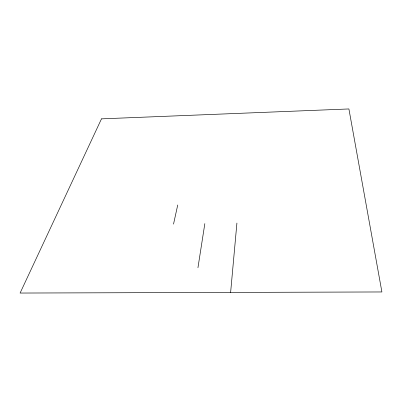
<?xml version="1.0" encoding="UTF-8"?>
<svg xmlns="http://www.w3.org/2000/svg" width="402" height="402" viewBox="0 0 402 402"><rect width="100%" height="100%" fill="white"/><g stroke="black" fill="none" stroke-linecap="round" stroke-linejoin="round"><path stroke-width="0.6" d="M230.622 292.415L236.919 223.04M197.95 267.742L204.844 223.597M173.518 224.14L177.739 204.96M101.485 118.856L20.1 293.048L381.9 291.958L348.906 108.952L101.485 118.856"/></g></svg>
